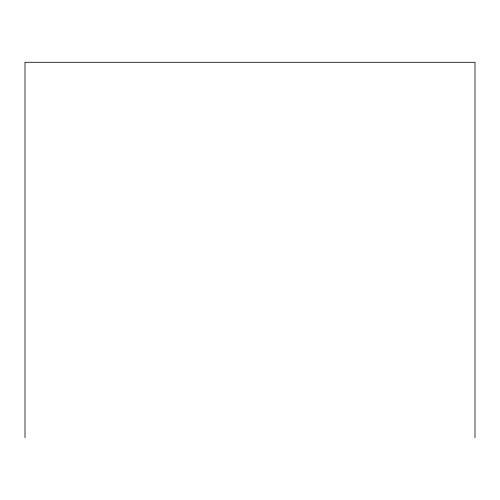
<?xml version="1.0" encoding="UTF-8"?>
<svg xmlns="http://www.w3.org/2000/svg" width="500" height="500" viewBox="0 0 500 500"><rect width="100%" height="100%" fill="white"/><g stroke="black" fill="none" stroke-linecap="round" stroke-linejoin="round"><path stroke-width="0.75" d="M475 437.706L475 62.294L25 62.294L25 437.706"/></g></svg>
